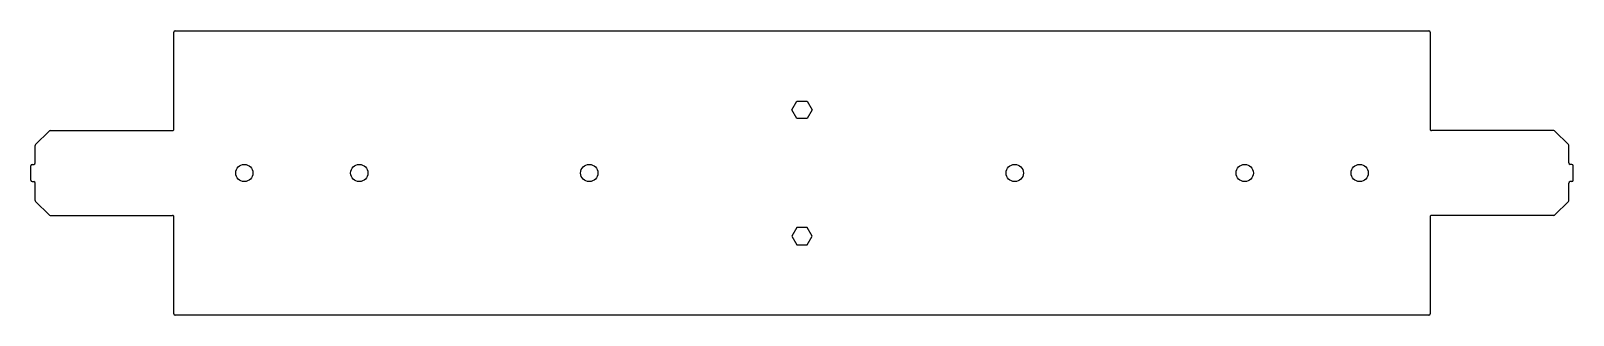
# Model space of a CAD drawing. Header units: millimetres. Extents: x 0 to 536, y 0 to 99.
import ezdxf

# ---------------------------------------------------------------- set-up
doc = ezdxf.new("R2010")
doc.units = ezdxf.units.MM

msp = doc.modelspace()

# ---------------------------------------------------------------- linework, layer by layer
at = {"color": 7, "linetype": 'Continuous', "lineweight": 25}
for p, q in [((49.75, 64.75), (49.75, 98.5)), ((50.25, 99), (486.25, 99)), ((486.75, 98.5), (486.75, 64.75)), ((264.73, 71.5), (266.49, 74.55)), ((266.49, 68.45), (264.73, 71.5)), ((266.49, 74.55), (270.01, 74.55)), ((270.01, 74.55), (271.77, 71.5)), ((271.77, 71.5), (270.01, 68.45)), ((270.01, 68.45), (266.49, 68.45)), ((1.5, 53), (1.5, 59.04)), ((6.35, 64.1), (1.65, 59.4)), ((6.71, 64.25), (49.25, 64.25)), ((529.79, 64.25), (487.25, 64.25)), ((534.85, 59.4), (530.15, 64.1)), ((535, 53), (535, 59.04)), ((0, 47), (0, 52)), ((0.5, 52.5), (1, 52.5)), ((536, 52.5), (535.5, 52.5)), ((536.5, 47), (536.5, 52)), ((0.5, 46.5), (1, 46.5)), ((1.5, 39.96), (1.5, 46)), ((535, 39.96), (535, 46)), ((536, 46.5), (535.5, 46.5)), ((1.65, 39.6), (6.35, 34.9)), ((530.15, 34.9), (534.85, 39.6)), ((6.71, 34.75), (49.25, 34.75)), ((49.75, 0.5), (49.75, 34.25)), ((486.75, 34.25), (486.75, 0.5)), ((529.79, 34.75), (487.25, 34.75)), ((266.49, 30.55), (264.73, 27.5)), ((264.73, 27.5), (266.49, 24.45)), ((270.01, 30.55), (266.49, 30.55)), ((271.77, 27.5), (270.01, 30.55)), ((270.01, 24.45), (271.77, 27.5)), ((266.49, 24.45), (270.01, 24.45)), ((486.25, 0), (50.25, 0))]:
    msp.add_line(p, q, dxfattribs=at)
for centre in [(74.25, 49.5), (114.25, 49.5), (194.25, 49.5), (342.25, 49.5), (422.25, 49.5), (462.25, 49.5)]:
    msp.add_circle(centre, 3, dxfattribs=at)
for centre, start, end in [((50.25, 98.5), 90, 180), ((486.25, 98.5), 0, 90), ((49.25, 64.75), 270, 330), ((487.25, 64.75), 210, 270), ((2, 59.04), 135, 180), ((6.71, 63.75), 90, 135), ((529.79, 63.75), 45, 90), ((534.5, 59.04), 0, 45), ((0.5, 52), 90, 180), ((1, 53), 270, 0), ((535.5, 53), 180, 270), ((536, 52), 0, 90), ((0.5, 47), 180, 270), ((1, 46), 0, 90), ((535.5, 46), 90, 180), ((536, 47), 270, 0), ((2, 39.96), 180, 225), ((534.5, 39.96), 315, 0), ((6.71, 35.25), 225, 270), ((49.25, 34.25), 30, 90), ((487.25, 34.25), 90, 150), ((529.79, 35.25), 270, 315), ((50.25, 0.5), 180, 270), ((486.25, 0.5), 270, 0)]:
    msp.add_arc(centre, 0.5, start, end, dxfattribs=at)
for points, knots in [([(49.68, 64.5), (49.69, 64.52), (49.71, 64.56), (49.73, 64.62), (49.75, 64.69), (49.75, 64.73), (49.75, 64.75)], [0, 0, 0, 0, 0.25527, 0.504761, 0.751847, 1, 1, 1, 1]), ([(486.75, 64.75), (486.75, 64.73), (486.75, 64.68), (486.77, 64.62), (486.79, 64.56), (486.81, 64.52), (486.82, 64.5)], [0, 0, 0, 0, 0.256988, 0.507056, 0.75356, 1, 1, 1, 1]), ([(49.75, 34.25), (49.75, 34.27), (49.75, 34.32), (49.73, 34.38), (49.71, 34.44), (49.69, 34.48), (49.68, 34.5)], [0, 0, 0, 0, 0.256988, 0.507056, 0.75356, 1, 1, 1, 1]), ([(486.82, 34.5), (486.81, 34.48), (486.79, 34.44), (486.77, 34.38), (486.75, 34.31), (486.75, 34.27), (486.75, 34.25)], [0, 0, 0, 0, 0.25527, 0.504761, 0.751847, 1, 1, 1, 1])]:
    msp.add_open_spline(points, degree=3, knots=knots, dxfattribs=at)

doc.saveas('drawing.dxf')
